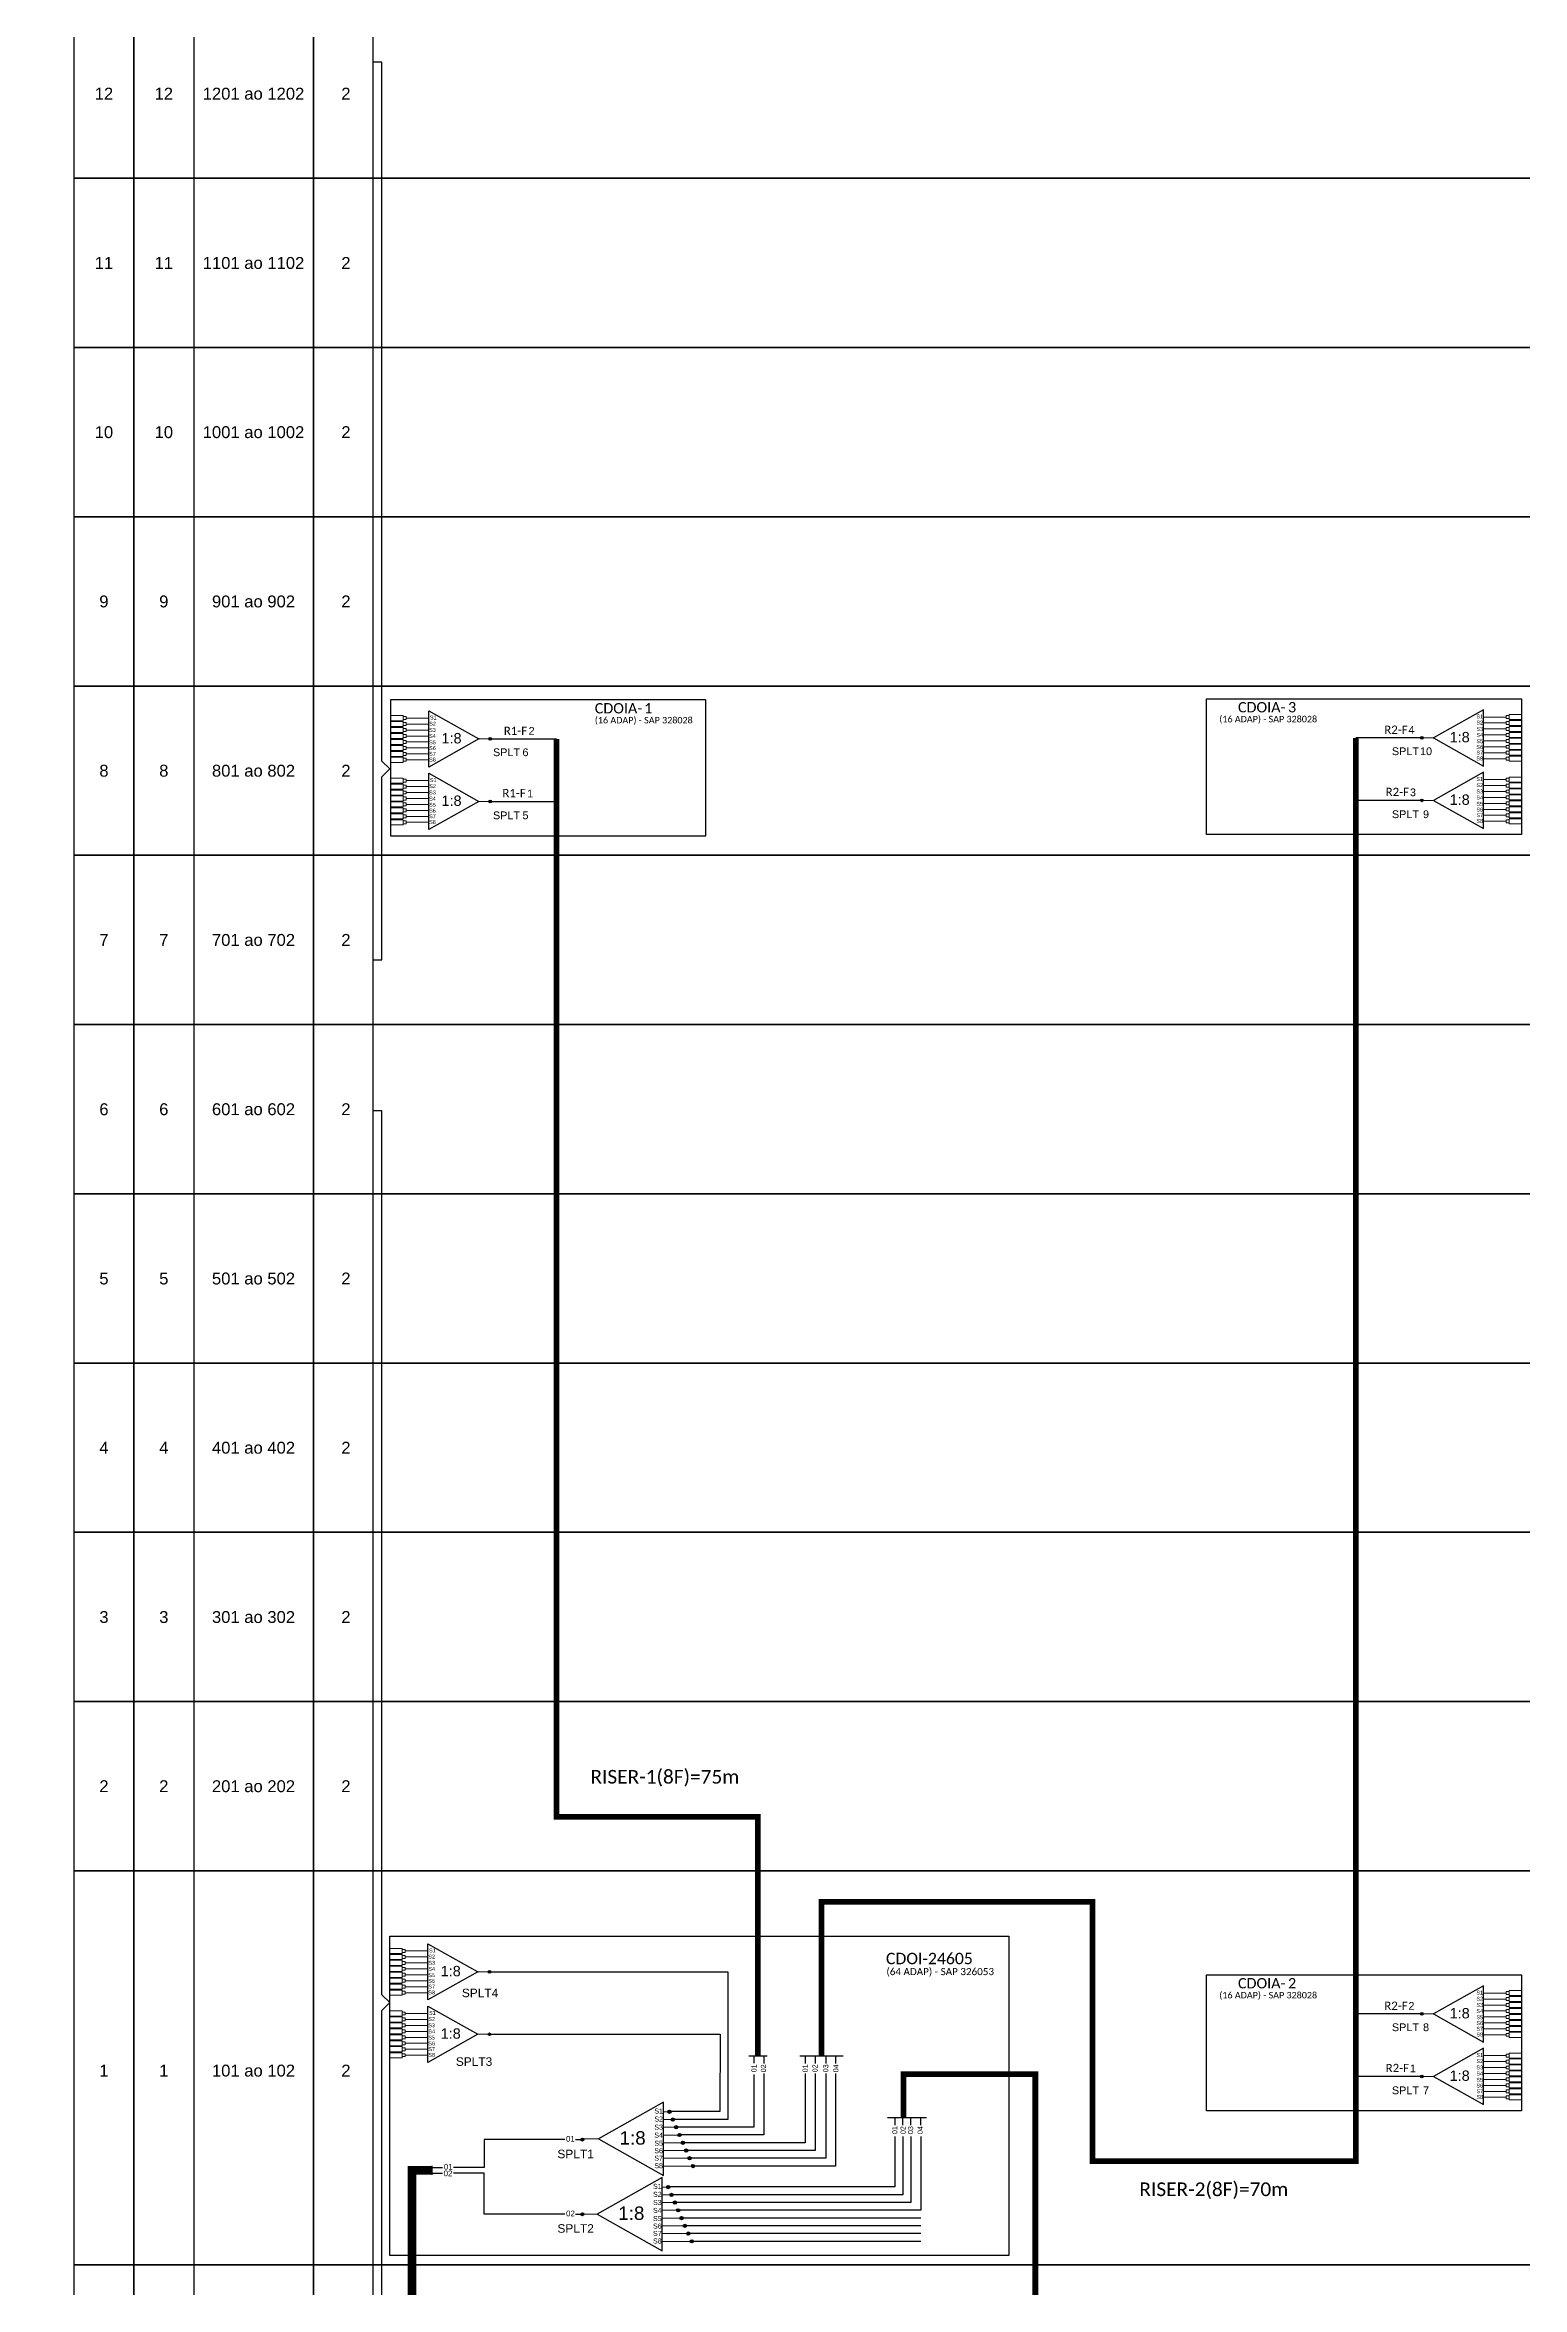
# Model space of a CAD drawing. Extents: x -89 to 749, y 705 to 1299.
# Drawn here: x 432.1 to 603.6, y 905.6 to 1165.9 of the extents above; entities that cross this region are included whole.
import ezdxf
from ezdxf.enums import TextEntityAlignment as Align

# ---------------------------------------------------------------- set-up
doc = ezdxf.new("R2010")
doc.units = 0
doc.styles.add('ARIAL', font='arial.ttf')
doc.styles.get("Standard").update_dxf_attribs({"font": 'arial.ttf'})
doc.styles.add('WMF-Calibri0', font='calibri.ttf')
doc.linetypes.add('RESERVA', pattern='A,0.5,-0.15,["RESERVA",Standard,S=0.18,R=0,X=0,Y=-0.1],-1.3', length=1.95)

# ---------------------------------------------------------------- blocks, each defined once
blk = doc.blocks.new('SPLT_1-8_DIV_DIR')
h = blk.add_hatch(color=3)
h.dxf.hatch_style = 1
edge = h.paths.add_edge_path()
edge.add_arc((12.77, 4.04), 0.242, 0, 360)
h = blk.add_hatch(color=3)
h.dxf.hatch_style = 1
edge = h.paths.add_edge_path()
edge.add_arc((13.27, 2.88), 0.242, 0, 360)
h = blk.add_hatch(color=3)
h.dxf.hatch_style = 1
edge = h.paths.add_edge_path()
edge.add_arc((13.77, 1.73), 0.242, 0, 360)
h = blk.add_hatch(color=3)
h.dxf.hatch_style = 1
edge = h.paths.add_edge_path()
edge.add_arc((14.27, 0.58), 0.242, 0, 360)
h = blk.add_hatch(color=3)
h.dxf.hatch_style = 1
edge = h.paths.add_edge_path()
edge.add_arc((14.77, -0.58), 0.242, 0, 360)
h = blk.add_hatch(color=3)
h.dxf.hatch_style = 1
edge = h.paths.add_edge_path()
edge.add_arc((15.27, -1.73), 0.242, 0, 360)
h = blk.add_hatch(color=3)
h.dxf.hatch_style = 1
edge = h.paths.add_edge_path()
edge.add_arc((15.77, -2.88), 0.242, 0, 360)
h = blk.add_hatch(color=3)
h.dxf.hatch_style = 1
edge = h.paths.add_edge_path()
edge.add_arc((16.27, -4.04), 0.242, 0, 360)
at = {"color": 1}
blk.add_lwpolyline([(11.89, 5.45), (2.22, 0), (11.89, -5.45), (11.89, 5.45)], dxfattribs=at)
at = {"color": 7, "lineweight": 0}
for points in [[(12.77, 4.04), (11.89, 4.04)], [(11.89, 2.88), (13.27, 2.88)], [(11.89, 1.73), (13.77, 1.73)], [(11.89, 0.58), (14.27, 0.58)], [(11.89, -0.58), (14.77, -0.58)], [(11.89, -1.73), (15.27, -1.73)], [(11.89, -2.88), (15.77, -2.88)], [(11.89, -4.04), (16.27, -4.04)]]:
    blk.add_lwpolyline(points, dxfattribs=at)
at = {"color": 1, "lineweight": 0}
blk.add_lwpolyline([(2.22, 0), (0, 0)], dxfattribs=at)
at = {"color": 3}
for centre in [(12.77, 4.04), (13.27, 2.88), (13.77, 1.73), (14.27, 0.58), (14.77, -0.58), (15.27, -1.73), (15.77, -2.88), (16.27, -4.04)]:
    blk.add_circle(centre, 0.242, dxfattribs=at)
at = {"color": 1, "style": 'ARIAL'}
for s, height, p in [('S1', 0.75, (10.52, 3.77)), ('S2', 0.75, (10.52, 2.58)), ('1:8', 2, (5.35, -0.85)), ('S3', 0.75, (10.52, 1.37)), ('S4', 0.75, (10.52, 0.19)), ('S5', 0.75, (10.52, -1.02)), ('S6', 0.75, (10.52, -2.14)), ('S7', 0.75, (10.52, -3.24)), ('S8', 0.75, (10.52, -4.36))]:
    blk.add_text(s, height=height, dxfattribs=at).set_placement(p)
blk = doc.blocks.new('SPLT_1-8_SC-APC')
at = {"color": 1}
blk.add_lwpolyline([(-7.37, -2.1), (-17.04, -7.55), (-7.37, -13), (-7.37, -2.1)], dxfattribs=at)
at = {"color": 3, "lineweight": 0}
for points in [[(-2.99, -3.51), (-7.37, -3.51)], [(-2.41, -3.02), (-2.41, -4)], [(-2.41, -3.02), (0, -3.02)], [(-2.41, -4), (0, -4)], [(-2.41, -4.17), (-2.41, -5.16)], [(-2.41, -4.17), (0, -4.17)], [(-7.37, -4.66), (-2.99, -4.66)], [(-7.37, -5.82), (-2.99, -5.82)], [(-7.37, -6.97), (-2.99, -6.97)], [(-7.37, -8.12), (-2.99, -8.12)], [(-2.41, -5.16), (0, -5.16)], [(-2.41, -5.32), (-2.41, -6.31)], [(-2.41, -5.32), (0, -5.32)], [(-2.41, -6.31), (0, -6.31)], [(-2.41, -6.48), (-2.41, -7.46)], [(-2.41, -6.48), (0, -6.48)], [(-2.41, -7.46), (0, -7.46)], [(-2.41, -7.63), (-2.41, -8.62)], [(-2.41, -7.63), (0, -7.63)], [(-2.41, -8.62), (0, -8.62)], [(-7.37, -9.28), (-2.99, -9.28)], [(-7.37, -10.43), (-2.99, -10.43)], [(-7.37, -11.58), (-2.99, -11.58)], [(-2.41, -8.78), (-2.41, -9.77)], [(-2.41, -8.78), (0, -8.78)], [(-2.41, -9.77), (0, -9.77)], [(-2.41, -9.94), (-2.41, -10.92)], [(-2.41, -9.94), (0, -9.94)], [(-2.41, -10.92), (0, -10.92)], [(-2.41, -11.09), (-2.41, -12.08)], [(-2.41, -11.09), (0, -11.09)], [(-2.41, -12.08), (0, -12.08)]]:
    blk.add_lwpolyline(points, dxfattribs=at)
for points in [[(-2.99, -3.22), (-2.41, -3.22), (-2.41, -3.8), (-2.99, -3.8)], [(-2.99, -4.38), (-2.41, -4.38), (-2.41, -4.95), (-2.99, -4.95)], [(-2.99, -5.53), (-2.41, -5.53), (-2.41, -6.1), (-2.99, -6.1)], [(-2.99, -6.68), (-2.41, -6.68), (-2.41, -7.26), (-2.99, -7.26)], [(-2.99, -7.84), (-2.41, -7.84), (-2.41, -8.41), (-2.99, -8.41)], [(-2.99, -8.99), (-2.41, -8.99), (-2.41, -9.56), (-2.99, -9.56)], [(-2.99, -10.14), (-2.41, -10.14), (-2.41, -10.72), (-2.99, -10.72)], [(-2.99, -11.3), (-2.41, -11.3), (-2.41, -11.87), (-2.99, -11.87)]]:
    blk.add_lwpolyline(points, close=True, dxfattribs=at)
at = {"color": 1, "lineweight": 0}
blk.add_lwpolyline([(-17.04, -7.55), (-19.26, -7.55)], dxfattribs=at)
at = {"color": 1, "style": 'ARIAL'}
for s, height, p in [('S1', 0.75, (-8.74, -3.78)), ('S2', 0.75, (-8.74, -4.97)), ('1:8', 2, (-13.91, -8.4)), ('S3', 0.75, (-8.74, -6.18)), ('S4', 0.75, (-8.74, -7.36)), ('S5', 0.75, (-8.74, -8.57)), ('S6', 0.75, (-8.74, -9.69)), ('S7', 0.75, (-8.74, -10.78)), ('S8', 0.75, (-8.74, -11.9))]:
    blk.add_text(s, height=height, dxfattribs=at).set_placement(p)

msp = doc.modelspace()

# ---------------------------------------------------------------- hatches: boundary and pattern name
h = msp.add_hatch(color=3)
h.dxf.hatch_style = 1
edge = h.paths.add_edge_path()
edge.add_arc((483.81, 1085.33), 0.154, 0, 360)
h = msp.add_hatch(color=3)
h.dxf.hatch_style = 1
edge = h.paths.add_edge_path()
edge.add_arc((591.97, 1085.45), 0.154, 0, 360)
h = msp.add_hatch(color=3)
h.dxf.hatch_style = 1
edge = h.paths.add_edge_path()
edge.add_arc((483.81, 1078.07), 0.154, 0, 360)
h = msp.add_hatch(color=3)
h.dxf.hatch_style = 1
edge = h.paths.add_edge_path()
edge.add_arc((591.97, 1078.2), 0.154, 0, 360)
h = msp.add_hatch(color=3)
h.dxf.hatch_style = 1
edge = h.paths.add_edge_path()
edge.add_arc((483.72, 942.22), 0.154, 0, 360)
h = msp.add_hatch(color=3)
h.dxf.hatch_style = 1
edge = h.paths.add_edge_path()
edge.add_arc((591.97, 937.34), 0.154, 0, 360)
h = msp.add_hatch(color=3)
h.dxf.hatch_style = 1
edge = h.paths.add_edge_path()
edge.add_arc((483.72, 934.97), 0.154, 0, 360)
h = msp.add_hatch(color=3)
h.dxf.hatch_style = 1
edge = h.paths.add_edge_path()
edge.add_arc((591.97, 930.08), 0.154, 0, 360)
h = msp.add_hatch(color=3)
h.dxf.hatch_style = 1
edge = h.paths.add_edge_path()
edge.add_arc((494.51, 922.75), 0.169, 0, 360)
h = msp.add_hatch(color=3)
h.dxf.hatch_style = 1
edge = h.paths.add_edge_path()
edge.add_arc((494.51, 914.09), 0.169, 0, 360)

# ---------------------------------------------------------------- linework, layer by layer
at = {"color": 3}
msp.add_line((477.05, 919.5), (478.28, 919.5), dxfattribs=at)
at = {"color": 2}
for p, q in [((483.13, 918.84), (479.56, 918.84)), ((483.13, 914.09), (483.13, 918.84)), ((492.48, 914.09), (483.13, 914.09))]:
    msp.add_line(p, q, dxfattribs=at)
for points in [[(435.51, 1170.05), (442.45, 1170.05), (442.45, 1150.41), (435.51, 1150.41)], [(442.45, 1170.05), (449.4, 1170.05), (449.4, 1150.41), (442.45, 1150.41)], [(463.29, 1170.05), (449.4, 1170.05), (449.4, 1150.41), (463.29, 1150.41)], [(470.23, 1170.05), (463.29, 1170.05), (463.29, 1150.41), (470.23, 1150.41)], [(470.23, 1170.05), (717.39, 1170.05), (717.39, 1150.41), (470.23, 1150.41)], [(435.51, 1150.41), (442.45, 1150.41), (442.45, 1130.76), (435.51, 1130.76)], [(442.45, 1150.41), (449.4, 1150.41), (449.4, 1130.76), (442.45, 1130.76)], [(463.29, 1150.41), (449.4, 1150.41), (449.4, 1130.76), (463.29, 1130.76)], [(470.23, 1150.41), (463.29, 1150.41), (463.29, 1130.76), (470.23, 1130.76)], [(470.23, 1150.41), (717.39, 1150.41), (717.39, 1130.76), (470.23, 1130.76)], [(435.51, 1130.76), (442.45, 1130.76), (442.45, 1111.11), (435.51, 1111.11)], [(442.45, 1130.76), (449.4, 1130.76), (449.4, 1111.11), (442.45, 1111.11)], [(463.29, 1130.76), (449.4, 1130.76), (449.4, 1111.11), (463.29, 1111.11)], [(470.23, 1130.76), (463.29, 1130.76), (463.29, 1111.11), (470.23, 1111.11)], [(470.23, 1130.76), (717.39, 1130.76), (717.39, 1111.11), (470.23, 1111.11)], [(435.51, 1111.11), (442.45, 1111.11), (442.45, 1091.47), (435.51, 1091.47)], [(442.45, 1111.11), (449.4, 1111.11), (449.4, 1091.47), (442.45, 1091.47)], [(463.29, 1111.11), (449.4, 1111.11), (449.4, 1091.47), (463.29, 1091.47)], [(470.23, 1111.11), (463.29, 1111.11), (463.29, 1091.47), (470.23, 1091.47)], [(470.23, 1111.11), (717.39, 1111.11), (717.39, 1091.47), (470.23, 1091.47)], [(435.51, 1091.47), (442.45, 1091.47), (442.45, 1071.82), (435.51, 1071.82)], [(442.45, 1091.47), (449.4, 1091.47), (449.4, 1071.82), (442.45, 1071.82)], [(463.29, 1091.47), (449.4, 1091.47), (449.4, 1071.82), (463.29, 1071.82)], [(470.23, 1091.47), (463.29, 1091.47), (463.29, 1071.82), (470.23, 1071.82)], [(470.23, 1091.47), (717.39, 1091.47), (717.39, 1071.82), (470.23, 1071.82)], [(435.51, 1071.82), (442.45, 1071.82), (442.45, 1052.17), (435.51, 1052.17)], [(442.45, 1071.82), (449.4, 1071.82), (449.4, 1052.17), (442.45, 1052.17)], [(463.29, 1071.82), (449.4, 1071.82), (449.4, 1052.17), (463.29, 1052.17)], [(470.23, 1071.82), (463.29, 1071.82), (463.29, 1052.17), (470.23, 1052.17)], [(470.23, 1071.82), (717.39, 1071.82), (717.39, 1052.17), (470.23, 1052.17)], [(435.51, 1052.17), (442.45, 1052.17), (442.45, 1032.53), (435.51, 1032.53)], [(442.45, 1052.17), (449.4, 1052.17), (449.4, 1032.53), (442.45, 1032.53)], [(463.29, 1052.17), (449.4, 1052.17), (449.4, 1032.53), (463.29, 1032.53)], [(470.23, 1052.17), (463.29, 1052.17), (463.29, 1032.53), (470.23, 1032.53)], [(470.23, 1052.17), (717.39, 1052.17), (717.39, 1032.53), (470.23, 1032.53)], [(435.51, 1032.53), (442.45, 1032.53), (442.45, 1012.88), (435.51, 1012.88)], [(442.45, 1032.53), (449.4, 1032.53), (449.4, 1012.88), (442.45, 1012.88)], [(463.29, 1032.53), (449.4, 1032.53), (449.4, 1012.88), (463.29, 1012.88)], [(470.23, 1032.53), (463.29, 1032.53), (463.29, 1012.88), (470.23, 1012.88)], [(470.23, 1032.53), (717.39, 1032.53), (717.39, 1012.88), (470.23, 1012.88)], [(435.51, 1012.88), (442.45, 1012.88), (442.45, 993.24), (435.51, 993.24)], [(442.45, 1012.88), (449.4, 1012.88), (449.4, 993.24), (442.45, 993.24)], [(463.29, 1012.88), (449.4, 1012.88), (449.4, 993.24), (463.29, 993.24)], [(470.23, 1012.88), (463.29, 1012.88), (463.29, 993.24), (470.23, 993.24)], [(470.23, 1012.88), (717.39, 1012.88), (717.39, 993.24), (470.23, 993.24)], [(435.51, 993.24), (442.45, 993.24), (442.45, 973.59), (435.51, 973.59)], [(442.45, 993.24), (449.4, 993.24), (449.4, 973.59), (442.45, 973.59)], [(463.29, 993.24), (449.4, 993.24), (449.4, 973.59), (463.29, 973.59)], [(470.23, 993.24), (463.29, 993.24), (463.29, 973.59), (470.23, 973.59)], [(470.23, 993.24), (717.39, 993.24), (717.39, 973.59), (470.23, 973.59)], [(435.51, 973.59), (442.45, 973.59), (442.45, 953.94), (435.51, 953.94)], [(442.45, 973.59), (449.4, 973.59), (449.4, 953.94), (442.45, 953.94)], [(463.29, 973.59), (449.4, 973.59), (449.4, 953.94), (463.29, 953.94)], [(470.23, 973.59), (463.29, 973.59), (463.29, 953.94), (470.23, 953.94)], [(470.23, 973.59), (717.39, 973.59), (717.39, 953.94), (470.23, 953.94)], [(435.51, 953.94), (442.45, 953.94), (442.45, 908.22), (435.51, 908.22)], [(442.45, 953.94), (449.4, 953.94), (449.4, 908.22), (442.45, 908.22)], [(463.29, 953.94), (449.4, 953.94), (449.4, 908.22), (463.29, 908.22)], [(470.23, 953.94), (463.29, 953.94), (463.29, 908.22), (470.23, 908.22)], [(470.23, 953.94), (717.39, 953.94), (717.39, 908.22), (470.23, 908.22)], [(435.51, 908.22), (442.45, 908.22), (442.45, 888.58), (435.51, 888.58)], [(442.45, 908.22), (449.4, 908.22), (449.4, 888.58), (442.45, 888.58)], [(463.29, 908.22), (449.4, 908.22), (449.4, 888.58), (463.29, 888.58)], [(470.23, 908.22), (463.29, 908.22), (463.29, 888.58), (470.23, 888.58)], [(470.23, 908.22), (717.39, 908.22), (717.39, 888.58), (470.23, 888.58)]]:
    msp.add_lwpolyline(points, close=True)
at = {"color": 3}
for points in [[(470.23, 1059.7), (471.22, 1059.7), (471.22, 1080.94), (472.16, 1081.84), (471.22, 1082.75), (471.22, 1163.9), (470.23, 1163.9)], [(470.23, 896.52), (471.22, 896.52), (471.22, 937.74), (472.16, 938.65), (471.22, 939.55), (471.22, 1042.17), (470.23, 1042.17)], [(492.48, 922.75), (483.13, 922.75), (483.13, 919.5), (479.55, 919.5)], [(493.72, 922.75), (494.51, 922.75)]]:
    msp.add_lwpolyline(points, dxfattribs=at)
at = {"color": 1}
for points in [[(472.26, 1075.52), (472.26, 1075.52), (472.26, 1074.09), (508.83, 1074.09), (508.83, 1089.85), (504.14, 1089.85)], [(476.68, 1088.59), (482.48, 1085.33), (476.68, 1082.06), (476.68, 1088.59)], [(603.53, 1075.64), (603.53, 1075.64), (603.53, 1074.22), (566.95, 1074.22), (566.95, 1089.98), (571.65, 1089.98)], [(476.68, 1081.34), (482.48, 1078.07), (476.68, 1074.8), (476.68, 1081.34)], [(476.58, 945.49), (482.38, 942.22), (476.58, 938.96), (476.58, 945.49)], [(603.53, 927.53), (603.53, 927.53), (603.53, 926.1), (566.95, 926.1), (566.95, 941.86), (571.65, 941.86)], [(476.58, 938.24), (482.38, 934.97), (476.58, 931.7), (476.58, 938.24)], [(477.05, 919.69), (477.05, 918.66)]]:
    msp.add_lwpolyline(points, dxfattribs=at)
for points in [[(508.83, 1089.85), (472.26, 1089.85), (472.26, 1074.09), (508.83, 1074.09)], [(566.95, 1089.98), (603.53, 1089.98), (603.53, 1074.22), (566.95, 1074.22)], [(472.16, 946.37), (544.03, 946.37), (544.03, 909.28), (472.16, 909.28)], [(566.95, 941.86), (603.53, 941.86), (603.53, 926.1), (566.95, 926.1)]]:
    msp.add_lwpolyline(points, close=True, dxfattribs=at)
at = {"color": 3, "lineweight": 0}
for points in [[(473.71, 1088.04), (472.26, 1088.04)], [(473.71, 1088.04), (473.71, 1087.45)], [(473.71, 1087.45), (472.26, 1087.45)], [(473.71, 1087.35), (472.26, 1087.35)], [(473.71, 1086.76), (472.26, 1086.76)], [(473.71, 1086.66), (472.26, 1086.66)], [(473.71, 1086.07), (472.26, 1086.07)], [(473.71, 1085.97), (472.26, 1085.97)], [(473.71, 1085.38), (472.26, 1085.38)], [(473.71, 1087.35), (473.71, 1086.76)], [(473.71, 1086.66), (473.71, 1086.07)], [(473.71, 1085.97), (473.71, 1085.38)], [(474.05, 1087.75), (476.68, 1087.75)], [(476.68, 1087.05), (474.05, 1087.05)], [(476.68, 1086.36), (474.05, 1086.36)], [(476.68, 1085.67), (474.05, 1085.67)], [(473.71, 1085.28), (472.26, 1085.28)], [(473.71, 1084.68), (472.26, 1084.68)], [(473.71, 1084.58), (472.26, 1084.58)], [(473.71, 1083.99), (472.26, 1083.99)], [(473.71, 1083.89), (472.26, 1083.89)], [(473.71, 1083.3), (472.26, 1083.3)], [(473.71, 1083.2), (472.26, 1083.2)], [(473.71, 1085.28), (473.71, 1084.68)], [(473.71, 1084.58), (473.71, 1083.99)], [(473.71, 1083.89), (473.71, 1083.3)], [(473.71, 1083.2), (473.71, 1082.61)], [(476.68, 1084.98), (474.05, 1084.98)], [(476.68, 1084.29), (474.05, 1084.29)], [(476.68, 1083.6), (474.05, 1083.6)], [(476.68, 1082.9), (474.05, 1082.9)], [(473.71, 1082.61), (472.26, 1082.61)], [(473.71, 1080.79), (472.26, 1080.79)], [(473.71, 1080.19), (472.26, 1080.19)], [(473.71, 1080.79), (473.71, 1080.19)], [(474.05, 1080.49), (476.68, 1080.49)], [(473.71, 1080.09), (472.26, 1080.09)], [(473.71, 1079.5), (472.26, 1079.5)], [(473.71, 1079.4), (472.26, 1079.4)], [(473.71, 1078.81), (472.26, 1078.81)], [(473.71, 1078.71), (472.26, 1078.71)], [(473.71, 1078.12), (472.26, 1078.12)], [(473.71, 1078.02), (472.26, 1078.02)], [(473.71, 1080.09), (473.71, 1079.5)], [(473.71, 1079.4), (473.71, 1078.81)], [(473.71, 1078.71), (473.71, 1078.12)], [(473.71, 1078.02), (473.71, 1077.43)], [(476.68, 1079.8), (474.05, 1079.8)], [(476.68, 1079.11), (474.05, 1079.11)], [(476.68, 1078.42), (474.05, 1078.42)], [(476.68, 1077.72), (474.05, 1077.72)], [(473.71, 1077.43), (472.26, 1077.43)], [(473.71, 1077.33), (472.26, 1077.33)], [(473.71, 1076.74), (472.26, 1076.74)], [(473.71, 1076.64), (472.26, 1076.64)], [(473.71, 1076.04), (472.26, 1076.04)], [(473.71, 1075.94), (472.26, 1075.94)], [(473.71, 1075.35), (472.26, 1075.35)], [(473.71, 1077.33), (473.71, 1076.74)], [(473.71, 1076.64), (473.71, 1076.04)], [(473.71, 1075.94), (473.71, 1075.35)], [(476.68, 1077.03), (474.05, 1077.03)], [(476.68, 1076.34), (474.05, 1076.34)], [(476.68, 1075.65), (474.05, 1075.65)], [(473.61, 944.94), (472.16, 944.94)], [(473.61, 944.94), (473.61, 944.35)], [(473.61, 944.35), (472.16, 944.35)], [(473.61, 944.25), (472.16, 944.25)], [(473.61, 943.66), (472.16, 943.66)], [(473.61, 943.56), (472.16, 943.56)], [(473.61, 942.97), (472.16, 942.97)], [(473.61, 942.87), (472.16, 942.87)], [(473.61, 942.27), (472.16, 942.27)], [(473.61, 944.25), (473.61, 943.66)], [(473.61, 943.56), (473.61, 942.97)], [(473.61, 942.87), (473.61, 942.27)], [(473.96, 944.65), (476.58, 944.65)], [(476.58, 943.95), (473.96, 943.95)], [(476.58, 943.26), (473.96, 943.26)], [(476.58, 942.57), (473.96, 942.57)], [(473.61, 942.18), (472.16, 942.18)], [(473.61, 941.58), (472.16, 941.58)], [(473.61, 941.48), (472.16, 941.48)], [(473.61, 940.89), (472.16, 940.89)], [(473.61, 940.79), (472.16, 940.79)], [(473.61, 940.2), (472.16, 940.2)], [(473.61, 940.1), (472.16, 940.1)], [(473.61, 942.18), (473.61, 941.58)], [(473.61, 941.48), (473.61, 940.89)], [(473.61, 940.79), (473.61, 940.2)], [(473.61, 940.1), (473.61, 939.51)], [(476.58, 941.88), (473.96, 941.88)], [(476.58, 941.19), (473.96, 941.19)], [(476.58, 940.5), (473.96, 940.5)], [(476.58, 939.8), (473.96, 939.8)], [(473.61, 939.51), (472.16, 939.51)], [(473.61, 937.69), (472.16, 937.69)], [(473.61, 937.09), (472.16, 937.09)], [(473.61, 936.99), (472.16, 936.99)], [(473.61, 937.69), (473.61, 937.09)], [(473.61, 936.99), (473.61, 936.4)], [(473.96, 937.39), (476.58, 937.39)], [(473.61, 936.4), (472.16, 936.4)], [(473.61, 936.3), (472.16, 936.3)], [(473.61, 935.71), (472.16, 935.71)], [(473.61, 935.61), (472.16, 935.61)], [(473.61, 935.02), (472.16, 935.02)], [(473.61, 934.92), (472.16, 934.92)], [(473.61, 936.3), (473.61, 935.71)], [(473.61, 935.61), (473.61, 935.02)], [(473.61, 934.92), (473.61, 934.33)], [(476.58, 936.7), (473.96, 936.7)], [(476.58, 936.01), (473.96, 936.01)], [(476.58, 935.31), (473.96, 935.31)], [(476.58, 934.62), (473.96, 934.62)], [(473.61, 934.33), (472.16, 934.33)], [(473.61, 934.23), (472.16, 934.23)], [(473.61, 933.64), (472.16, 933.64)], [(473.61, 933.54), (472.16, 933.54)], [(473.61, 932.94), (472.16, 932.94)], [(473.61, 932.84), (472.16, 932.84)], [(473.61, 932.25), (472.16, 932.25)], [(473.61, 934.23), (473.61, 933.64)], [(473.61, 933.54), (473.61, 932.94)], [(473.61, 932.84), (473.61, 932.25)], [(476.58, 933.93), (473.96, 933.93)], [(476.58, 933.24), (473.96, 933.24)], [(476.58, 932.55), (473.96, 932.55)]]:
    msp.add_lwpolyline(points, dxfattribs=at)
for points in [[(474.05, 1087.92), (473.71, 1087.92), (473.71, 1087.57), (474.05, 1087.57)], [(474.05, 1087.23), (473.71, 1087.23), (473.71, 1086.88), (474.05, 1086.88)], [(474.05, 1086.53), (473.71, 1086.53), (473.71, 1086.19), (474.05, 1086.19)], [(474.05, 1085.84), (473.71, 1085.84), (473.71, 1085.5), (474.05, 1085.5)], [(474.05, 1085.15), (473.71, 1085.15), (473.71, 1084.81), (474.05, 1084.81)], [(474.05, 1084.46), (473.71, 1084.46), (473.71, 1084.12), (474.05, 1084.12)], [(474.05, 1083.77), (473.71, 1083.77), (473.71, 1083.42), (474.05, 1083.42)], [(474.05, 1083.08), (473.71, 1083.08), (473.71, 1082.73), (474.05, 1082.73)], [(474.05, 1080.66), (473.71, 1080.66), (473.71, 1080.32), (474.05, 1080.32)], [(474.05, 1079.97), (473.71, 1079.97), (473.71, 1079.63), (474.05, 1079.63)], [(474.05, 1079.28), (473.71, 1079.28), (473.71, 1078.94), (474.05, 1078.94)], [(474.05, 1078.59), (473.71, 1078.59), (473.71, 1078.24), (474.05, 1078.24)], [(474.05, 1077.9), (473.71, 1077.9), (473.71, 1077.55), (474.05, 1077.55)], [(474.05, 1077.2), (473.71, 1077.2), (473.71, 1076.86), (474.05, 1076.86)], [(474.05, 1076.51), (473.71, 1076.51), (473.71, 1076.17), (474.05, 1076.17)], [(474.05, 1075.82), (473.71, 1075.82), (473.71, 1075.48), (474.05, 1075.48)], [(473.96, 944.82), (473.61, 944.82), (473.61, 944.47), (473.96, 944.47)], [(473.96, 944.13), (473.61, 944.13), (473.61, 943.78), (473.96, 943.78)], [(473.96, 943.43), (473.61, 943.43), (473.61, 943.09), (473.96, 943.09)], [(473.96, 942.74), (473.61, 942.74), (473.61, 942.4), (473.96, 942.4)], [(473.96, 942.05), (473.61, 942.05), (473.61, 941.71), (473.96, 941.71)], [(473.96, 941.36), (473.61, 941.36), (473.61, 941.02), (473.96, 941.02)], [(473.96, 940.67), (473.61, 940.67), (473.61, 940.32), (473.96, 940.32)], [(473.96, 939.98), (473.61, 939.98), (473.61, 939.63), (473.96, 939.63)], [(473.96, 937.56), (473.61, 937.56), (473.61, 937.22), (473.96, 937.22)], [(473.96, 936.87), (473.61, 936.87), (473.61, 936.53), (473.96, 936.53)], [(473.96, 936.18), (473.61, 936.18), (473.61, 935.83), (473.96, 935.83)], [(473.96, 935.49), (473.61, 935.49), (473.61, 935.14), (473.96, 935.14)], [(473.96, 934.79), (473.61, 934.79), (473.61, 934.45), (473.96, 934.45)], [(473.96, 934.1), (473.61, 934.1), (473.61, 933.76), (473.96, 933.76)], [(473.96, 933.41), (473.61, 933.41), (473.61, 933.07), (473.96, 933.07)], [(473.96, 932.72), (473.61, 932.72), (473.61, 932.38), (473.96, 932.38)]]:
    msp.add_lwpolyline(points, close=True, dxfattribs=at)
at = {"color": 5, "const_width": 0.66}
msp.add_lwpolyline([(514.89, 932.48), (514.89, 960.22), (491.51, 960.22), (491.51, 1085.33)], dxfattribs=at)
at = {"color": 6, "const_width": 0.66}
msp.add_lwpolyline([(522.27, 932.48), (522.27, 950.35), (553.71, 950.35), (553.71, 920.24), (584.28, 920.24), (584.28, 1085.45)], dxfattribs=at)
at = {"color": 30, "const_width": 0.66}
msp.add_lwpolyline([(696.08, 1086.64), (696.08, 897.67), (547.09, 897.67), (547.09, 930.35), (531.78, 930.35), (531.78, 925.31)], dxfattribs=at)
at = {"color": 6}
for points in [[(591.97, 1085.45), (584.28, 1085.45)], [(591.97, 1078.2), (584.28, 1078.2)], [(591.97, 937.34), (584.28, 937.34)], [(519.75, 932.48), (524.78, 932.48)], [(520.39, 932.48), (520.39, 931.6)], [(521.54, 932.48), (521.54, 931.59)], [(522.78, 932.48), (522.78, 931.59)], [(523.91, 932.48), (523.91, 931.59)], [(520.39, 930.44), (520.39, 922.37), (506.37, 922.37)], [(521.54, 930.44), (521.54, 921.47), (506.76, 921.47)], [(522.78, 930.44), (522.78, 920.58), (507.15, 920.58)], [(523.91, 930.44), (523.91, 919.67), (507.54, 919.67)], [(591.97, 930.08), (584.28, 930.08)]]:
    msp.add_lwpolyline(points, dxfattribs=at)
at = {"color": 1, "lineweight": 0}
for points in [[(482.48, 1085.33), (483.81, 1085.33)], [(482.48, 1078.07), (483.81, 1078.07)], [(482.38, 942.22), (483.72, 942.22)], [(482.38, 934.97), (483.72, 934.97)]]:
    msp.add_lwpolyline(points, dxfattribs=at)
at = {"color": 5}
for points in [[(483.81, 1085.33), (491.51, 1085.33)], [(483.81, 1078.07), (491.51, 1078.07)], [(483.72, 942.22), (511.4, 942.22), (511.4, 925.07), (505.2, 925.07)], [(483.72, 934.97), (510.5, 934.97), (510.47, 926), (504.81, 926)], [(513.83, 932.48), (515.95, 932.48)], [(514.42, 932.48), (514.42, 931.61)], [(515.57, 932.48), (515.57, 931.59)], [(514.42, 930.32), (514.42, 924.18), (505.59, 924.18)], [(515.57, 930.44), (515.57, 923.3), (505.98, 923.3)], [(504.44, 926), (504.43, 926)], [(504.29, 917.27), (504.28, 917.27)]]:
    msp.add_lwpolyline(points, dxfattribs=at)
at = {"color": 30}
for points in [[(529.94, 925.31), (534.46, 925.31)], [(530.77, 925.31), (530.77, 924.44)], [(531.69, 925.31), (531.69, 924.44)], [(532.61, 925.31), (532.61, 924.44)], [(533.76, 925.31), (533.76, 924.42)], [(530.8, 923.12), (530.79, 917.27), (504.66, 917.27)], [(531.72, 923.12), (531.72, 916.34), (505.05, 916.34)], [(532.64, 923.12), (532.64, 915.45), (505.44, 915.45)], [(533.79, 923.12), (533.79, 914.57), (505.83, 914.57)]]:
    msp.add_lwpolyline(points, dxfattribs=at)
at = {"color": 1, "const_width": 1}
msp.add_lwpolyline([(432.62, 878.8), (474.74, 878.8), (474.74, 919.17), (477.05, 919.17)], dxfattribs=at)
at = {"color": 2}
for points in [[(477.05, 918.84), (478.28, 918.84)], [(493.72, 914.09), (494.51, 914.09)]]:
    msp.add_lwpolyline(points, dxfattribs=at)
at = {"color": 252, "linetype": 'RESERVA', "ltscale": 4}
for points in [[(533.79, 913.64), (506.22, 913.64)], [(533.79, 912.74), (506.61, 912.74)], [(533.79, 911.85), (507, 911.85)], [(533.79, 910.94), (507.39, 910.94)]]:
    msp.add_lwpolyline(points, dxfattribs=at)
at = {"color": 3}
for centre, radius in [((483.81, 1085.33), 0.154), ((591.97, 1085.45), 0.154), ((483.81, 1078.07), 0.154), ((591.97, 1078.2), 0.154), ((483.72, 942.22), 0.154), ((591.97, 937.34), 0.154), ((483.72, 934.97), 0.154), ((591.97, 930.08), 0.154), ((494.51, 922.75), 0.169), ((494.51, 914.09), 0.169)]:
    msp.add_circle(centre, radius, dxfattribs=at)
for p in [(593.31, 1085.45), (482.48, 1085.33), (482.38, 942.22), (593.31, 937.34)]:
    msp.add_point(p)

# ---------------------------------------------------------------- block references
at = {"color": 3, "xscale": 0.6, "yscale": 0.6, "zscale": 0.6}
for p in [(603.53, 1089.98), (603.53, 1082.72), (603.53, 941.86), (603.53, 934.61)]:
    msp.add_blockref('SPLT_1-8_SC-APC', p, dxfattribs=at)
at = {"xscale": 0.78, "yscale": 0.78, "zscale": 0.78}
for p in [(494.66, 922.83), (494.51, 914.09)]:
    msp.add_blockref('SPLT_1-8_DIV_DIR', p, dxfattribs=at)

# ---------------------------------------------------------------- texts
at = {"style": 'ARIAL'}
for s, height, p in [('12', 1.38, (438.98, 1160.23)), ('12', 1.38, (445.93, 1160.23)), ('1201 ao 1202', 1.38, (456.34, 1160.23)), ('2', 1.38, (467.07, 1160.23)), ('11', 1.38, (438.98, 1140.58)), ('11', 1.38, (445.93, 1140.58)), ('1101 ao 1102', 1.38, (456.34, 1140.58)), ('2', 1.38, (467.07, 1140.58)), ('10', 1.38, (438.98, 1120.94)), ('10', 1.38, (445.93, 1120.94)), ('1001 ao 1002', 1.38, (456.34, 1120.94)), ('2', 1.38, (467.07, 1120.94)), ('9', 1.38, (438.98, 1101.29)), ('9', 1.38, (445.93, 1101.29)), ('901 ao 902', 1.38, (456.34, 1101.29)), ('2', 1.38, (467.07, 1101.29)), ('8', 1.38, (438.98, 1081.64)), ('8', 1.38, (445.93, 1081.64)), ('801 ao 802', 1.38, (456.34, 1081.64)), ('2', 1.38, (467.07, 1081.64)), ('7', 1.38, (438.98, 1062)), ('7', 1.38, (445.93, 1062)), ('701 ao 702', 1.38, (456.34, 1062)), ('2', 1.38, (467.07, 1062)), ('6', 1.38, (438.98, 1042.35)), ('6', 1.38, (445.93, 1042.35)), ('601 ao 602', 1.38, (456.34, 1042.35)), ('2', 1.38, (467.07, 1042.35)), ('5', 1.38, (438.98, 1022.7)), ('5', 1.38, (445.93, 1022.7)), ('501 ao 502', 1.38, (456.34, 1022.7)), ('2', 1.38, (467.07, 1022.7)), ('4', 1.38, (438.98, 1003.06)), ('4', 1.38, (445.93, 1003.06)), ('401 ao 402', 1.38, (456.34, 1003.06)), ('2', 1.38, (467.07, 1003.06)), ('3', 1.38, (438.98, 983.41)), ('3', 1.38, (445.93, 983.41)), ('301 ao 302', 1.38, (456.34, 983.41)), ('2', 1.38, (467.07, 983.41)), ('2', 1.38, (438.98, 963.77)), ('2', 1.38, (445.93, 963.77)), ('201 ao 202', 1.38, (456.34, 963.77)), ('2', 1.38, (467.07, 963.77)), ('1', 1.38, (438.98, 930.76)), ('1', 1.38, (445.93, 930.76)), ('101 ao 102', 1.38, (456.34, 930.76)), ('2', 1.38, (467.07, 930.76)), ('01', 0.66, (493.13, 922.84)), ('02', 0.66, (478.92, 918.83)), ('01', 0.66, (478.95, 919.6)), ('02', 0.66, (493.13, 914.18))]:
    msp.add_text(s, height=height, dxfattribs=at).set_placement(p, align=Align.MIDDLE_CENTER)
at = {"color": 1}
for s, height, style, p in [('S1', 0.45, 'ARIAL', (476.82, 1087.58)), ('CDOIA-', 1.2, 'WMF-Calibri0', (495.95, 1088.29)), ('1', 1.2, 'WMF-Calibri0', (501.68, 1088.29)), ('CDOIA-', 1.2, 'WMF-Calibri0', (570.61, 1088.41)), ('3', 1.2, 'WMF-Calibri0', (576.42, 1088.41)), ('S3', 0.45, 'ARIAL', (476.73, 1086.15)), ('S4', 0.45, 'ARIAL', (476.73, 1085.44)), ('S2', 0.45, 'ARIAL', (476.74, 1086.87)), ('1:8', 1.2, 'ARIAL', (478.16, 1084.81)), ('S5', 0.45, 'ARIAL', (476.73, 1084.71)), ('S6', 0.45, 'ARIAL', (476.73, 1084.04)), ('S7', 0.45, 'ARIAL', (476.73, 1083.38)), ('S8', 0.45, 'ARIAL', (476.73, 1082.71)), ('S1', 0.45, 'ARIAL', (476.82, 1080.33)), ('S3', 0.45, 'ARIAL', (476.73, 1078.89)), ('S4', 0.45, 'ARIAL', (476.73, 1078.18)), ('S5', 0.45, 'ARIAL', (476.73, 1077.46)), ('S2', 0.45, 'ARIAL', (476.74, 1079.62)), ('1:8', 1.2, 'ARIAL', (478.16, 1077.56)), ('S6', 0.45, 'ARIAL', (476.73, 1076.78)), ('S7', 0.45, 'ARIAL', (476.73, 1076.13)), ('S8', 0.45, 'ARIAL', (476.73, 1075.46)), ('S1', 0.45, 'ARIAL', (476.72, 944.48)), ('S3', 0.45, 'ARIAL', (476.63, 943.05)), ('S4', 0.45, 'ARIAL', (476.64, 942.34)), ('S2', 0.45, 'ARIAL', (476.64, 943.77)), ('1:8', 1.2, 'ARIAL', (478.07, 941.71)), ('CDOI-24605', 1.32, 'WMF-Calibri0', (529.75, 943.11)), ('S5', 0.45, 'ARIAL', (476.63, 941.61)), ('S6', 0.45, 'ARIAL', (476.63, 940.94)), ('S7', 0.45, 'ARIAL', (476.63, 940.28)), ('S8', 0.45, 'ARIAL', (476.63, 939.61)), ('CDOIA-', 1.2, 'WMF-Calibri0', (570.61, 940.3)), ('2', 1.2, 'WMF-Calibri0', (576.42, 940.3)), ('S1', 0.45, 'ARIAL', (476.72, 937.23)), ('S3', 0.45, 'ARIAL', (476.63, 935.79)), ('S4', 0.45, 'ARIAL', (476.64, 935.08)), ('S5', 0.45, 'ARIAL', (476.63, 934.36)), ('S2', 0.45, 'ARIAL', (476.64, 936.52)), ('1:8', 1.2, 'ARIAL', (478.07, 934.46)), ('S6', 0.45, 'ARIAL', (476.63, 933.68)), ('S7', 0.45, 'ARIAL', (476.63, 933.03)), ('S8', 0.45, 'ARIAL', (476.63, 932.36))]:
    msp.add_text(s, height=height, dxfattribs=dict(at, style=style)).set_placement(p)
at = {"color": 1, "style": 'WMF-Calibri0'}
for s, height, p in [('(16 ADAP) - SAP 328028', 0.75, (501.64, 1087.13)), ('(16 ADAP) - SAP 328028', 0.75, (574.12, 1087.26)), ('(64 ADAP) - SAP 326053', 0.825, (536.05, 941.84)), ('(16 ADAP) - SAP 328028', 0.75, (574.12, 939.14))]:
    msp.add_text(s, height=height, dxfattribs=at).set_placement(p, align=Align.CENTER)
at = {"color": 5, "style": 'WMF-Calibri0'}
for s, height, p in [('R1-F', 0.96, (485.39, 1085.8)), ('R1-F', 0.96, (485.23, 1078.57)), ('RISER-1(8F)=75m', 1.5874, (495.45, 964.07))]:
    msp.add_text(s, height=height, dxfattribs=at).set_placement(p)
at = {"color": 5, "style": 'ARIAL'}
for s, p in [('2', (488.62, 1085.81)), ('1', (488.45, 1078.55))]:
    msp.add_text(s, height=0.9, dxfattribs=at).set_placement(p, align=Align.CENTER)
at = {"color": 6, "style": 'WMF-Calibri0'}
for s, height, p in [('R2-F', 0.96, (587.59, 1085.92)), ('R2-F', 0.96, (587.75, 1078.7)), ('R2-F', 0.96, (587.59, 937.81)), ('R2-F', 0.96, (587.75, 930.58)), ('RISER-2(8F)=70m', 1.5874, (559.17, 916.19))]:
    msp.add_text(s, height=height, dxfattribs=at).set_placement(p)
at = {"color": 6, "style": 'ARIAL'}
for s, p in [('4', (590.75, 1085.94)), ('3', (590.92, 1078.68)), ('2', (590.75, 937.82)), ('1', (590.92, 930.56))]:
    msp.add_text(s, height=0.9, dxfattribs=at).set_placement(p, align=Align.CENTER)
at = {"color": 7, "style": 'ARIAL'}
for s, p in [('SPLT', (485.71, 1083.33)), ('6', (487.91, 1083.33)), ('SPLT', (590.05, 1083.45)), ('10', (592.44, 1083.45)), ('SPLT', (485.71, 1076.01)), ('5', (487.91, 1076.01)), ('SPLT', (590.05, 1076.14)), ('9', (592.44, 1076.14)), ('SPLT', (590.05, 935.34)), ('8', (592.44, 935.34)), ('SPLT', (590.05, 928.02)), ('7', (592.44, 928.02))]:
    msp.add_text(s, height=0.9, dxfattribs=at).set_placement(p, align=Align.CENTER)
at = {"style": 'ARIAL'}
for s, p in [('SPLT4', (482.64, 939.28)), ('SPLT3', (481.94, 931.31)), ('SPLT1', (493.73, 920.59)), ('SPLT2', (493.73, 911.94))]:
    msp.add_text(s, height=0.99, dxfattribs=at).set_placement(p, align=Align.CENTER)
for s, p in [('01', (514.43, 931.02)), ('02', (515.53, 931.02)), ('01', (520.37, 931.02)), ('02', (521.52, 931.02)), ('03', (522.76, 931.02)), ('04', (523.94, 931.02)), ('01', (530.77, 923.85)), ('02', (531.74, 923.85)), ('03', (532.61, 923.85)), ('04', (533.72, 923.85))]:
    msp.add_text(s, height=0.595, rotation=90, dxfattribs=at).set_placement(p, align=Align.MIDDLE_CENTER)

doc.saveas('drawing.dxf')
